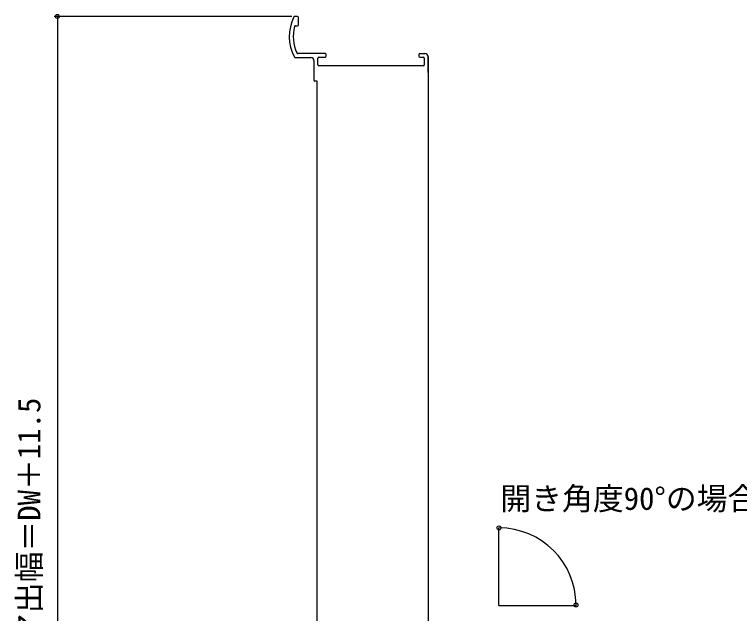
# Model space of a CAD drawing. Units: millimetres, scale not verified. Extents: x -525 to 525, y -783 to 779.
# Drawn here: x -64.6 to 170.5, y 154.1 to 348.3 of the extents above; entities that cross this region are included whole.
import ezdxf
from ezdxf.enums import TextEntityAlignment as Align

# ---------------------------------------------------------------- set-up
doc = ezdxf.new("R2010")
doc.units = ezdxf.units.MM
doc.header["$LTSCALE"] = 4
doc.layers.add('0-3_YKK_12', color=2, linetype='Continuous')
doc.layers.add('0-6_YKK_D', color=6, linetype='Continuous')
doc.styles.add('ＭＳ ゴシック', font='')
doc.styles.get('ＭＳ ゴシック').set_extended_font_data('MS Gothic')

msp = doc.modelspace()

# ---------------------------------------------------------------- linework, layer by layer
at = {"layer": '0-3_YKK_12'}
for p, q in [((27.2, 347.7), (26.283, 347.7)), ((27.5, 345), (27.5, 347.4)), ((26.52, 344.7), (27.2, 344.7)), ((26.441, 334.4), (31.5, 334.4)), ((36.2, 335.7), (27.243, 335.7)), ((33.8, 332), (33.8, 334.2)), ((34.1, 334.5), (36.2, 334.5)), ((36.5, 334.8), (36.5, 335.4)), ((66.5, 335.4), (66.5, 334.8)), ((66.8, 335.7), (68.5, 335.7)), ((66.8, 334.5), (68, 334.5)), ((68.3, 334.2), (68.3, 332)), ((69.5, 334.7), (69.5, 47.7)), ((69.5, 329.5), (69.5, 334.7)), ((32.5, 333.4), (32.5, 327)), ((68, 331.7), (34.1, 331.7)), ((92.497, 156.698), (92.497, 181.898)), ((92.497, 156.698), (117.697, 156.698))]:
    msp.add_line(p, q, dxfattribs=at)
msp.add_lwpolyline([(33.5, 47.7), (33.5, 326.7), (32.8, 326.7)], dxfattribs=at)
for centre, radius, start, end in [((38.5, 341.201), 14, 153.0959, 208.32737), ((26.283, 347.4), 0.3, 90, 153.0959), ((27.2, 347.4), 0.3, 0, 90), ((38.5, 341.2), 12.7, 165.04475, 204.79386), ((26.52, 344.4), 0.3, 90, 165.04475), ((27.2, 345), 0.3, 270, 0), ((26.441, 334.7), 0.3, 208.32737, 270), ((27.243, 336), 0.3, 204.79386, 270), ((31.5, 333.4), 1, 0, 90), ((34.1, 334.2), 0.3, 90, 180), ((36.2, 335.4), 0.3, 0, 90), ((36.2, 334.8), 0.3, 270, 0), ((66.8, 335.4), 0.3, 90, 180), ((66.8, 334.8), 0.3, 180, 270), ((68, 334.2), 0.3, 0, 90), ((68.5, 334.7), 1, 0, 90), ((34.1, 332), 0.3, 180, 270), ((68, 332), 0.3, 270, 0), ((32.8, 327), 0.3, 180, 270)]:
    msp.add_arc(centre, radius, start, end, dxfattribs=at)
at = {"layer": '0-6_YKK_D'}
for p, q in [((25.283, 347.7), (-51.699, 347.7)), ((-50.699, 347.7), (-50.7, 48.2))]:
    msp.add_line(p, q, dxfattribs=at)
for centre in [(-50.699, 347.7), (92.497, 181.887), (117.487, 156.897)]:
    msp.add_circle(centre, 0.637, dxfattribs=at)
msp.add_arc((92.497, 156.897), 24.99, 0, 90, dxfattribs=at)

# ---------------------------------------------------------------- texts
at = {"layer": '0-6_YKK_D', "style": 'ＭＳ ゴシック'}
msp.add_text('ドア出幅＝DW＋11.5', height=7.331, rotation=90, dxfattribs=at).set_placement((-54.007, 134.2), align=Align.BOTTOM_LEFT)
msp.add_text('開き角度90°の場合', height=7.331, dxfattribs=at).set_placement((92.954, 185.531), align=Align.BOTTOM_LEFT)

doc.saveas('drawing.dxf')
